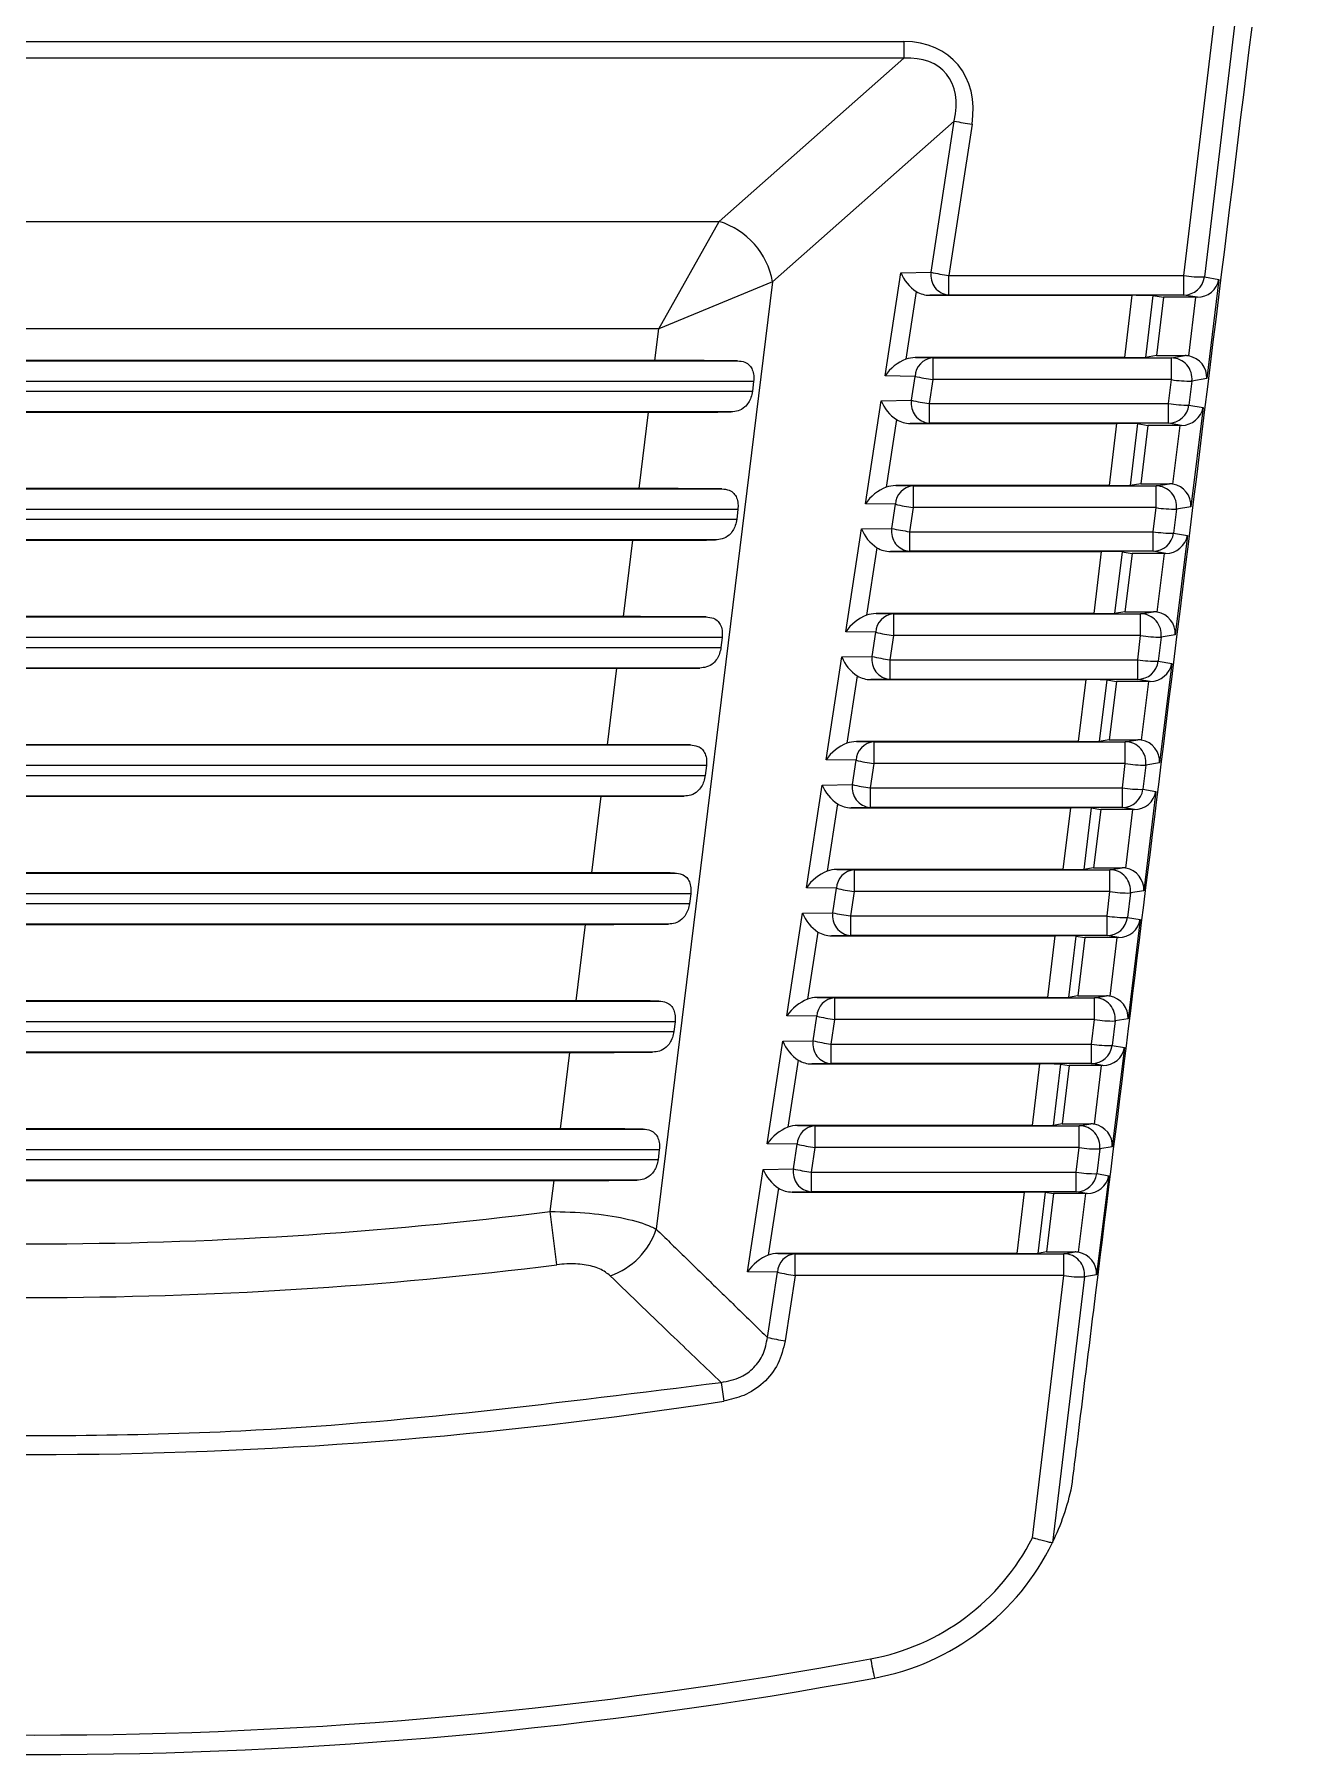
# Model space of a CAD drawing. Extents: x 12.1 to 108.7, y 1 to 80.4.
# Drawn here: x 102.468 to 103.084, y 27.559 to 28.391 of the extents above; entities that cross this region are included whole.
import ezdxf

# ---------------------------------------------------------------- set-up
doc = ezdxf.new("R2010")
doc.units = 0
doc.header["$MEASUREMENT"] = 0
doc.linetypes.add('SLD-Solid', pattern=[0])
doc.layers.add('OBJECT', color=7, linetype='CONTINUOUS')

msp = doc.modelspace()

# ---------------------------------------------------------------- linework, layer by layer
at = {"layer": 'OBJECT', "linetype": 'SLD-Solid', "lineweight": 15}
for p, q in [((103.02485, 28.27475), (103.0739, 28.68355)), ((103.08378, 28.6826), (103.03476, 28.27406)), ((102.04734, 28.38805), (102.88927, 28.38805)), ((102.88927, 28.38805), (102.88927, 28.37992)), ((102.88927, 28.37992), (102.04734, 28.37992)), ((102.79992, 28.30087), (102.88927, 28.37992)), ((102.91367, 28.34955), (102.82571, 28.27173)), ((102.90244, 28.27633), (102.91367, 28.34955)), ((102.92227, 28.34797), (102.91103, 28.27475)), ((102.13668, 28.30087), (102.79992, 28.30087)), ((102.77056, 28.24891), (102.79992, 28.30087)), ((102.82571, 28.27173), (102.76938, 27.81298)), ((102.82571, 28.27173), (102.77056, 28.24891)), ((102.88017, 28.22613), (102.88784, 28.27611)), ((102.88784, 28.27611), (102.90244, 28.27633)), ((102.91103, 28.27475), (103.02485, 28.27475)), ((102.91103, 28.26528), (102.91103, 28.27475)), ((103.02485, 28.26528), (103.02485, 28.27475)), ((103.03476, 28.27406), (103.04179, 28.27287)), ((103.04179, 28.27287), (103.03589, 28.2248)), ((102.89528, 28.26699), (102.89024, 28.23416)), ((102.91103, 28.26528), (102.90192, 28.26514)), ((102.90192, 28.26514), (102.99983, 28.26514)), ((103.02485, 28.26528), (102.91103, 28.26528)), ((102.99621, 28.23498), (102.99983, 28.26514)), ((103.00982, 28.26506), (103.00622, 28.23506)), ((103.00982, 28.26506), (103.01504, 28.26418)), ((103.01504, 28.26418), (103.01157, 28.23593)), ((103.03066, 28.26418), (103.01504, 28.26418)), ((103.03137, 28.26418), (103.02485, 28.26528)), ((103.02718, 28.23578), (103.03066, 28.26418)), ((103.03137, 28.26418), (103.03066, 28.26418)), ((102.77056, 28.24891), (102.16605, 28.24891)), ((102.76867, 28.23355), (102.77056, 28.24891)), ((102.12786, 28.23342), (102.80874, 28.23342)), ((102.76867, 28.23355), (102.16793, 28.23355)), ((102.89483, 28.23498), (102.90329, 28.23485)), ((102.99621, 28.23498), (102.89483, 28.23498)), ((102.90329, 28.23485), (102.90329, 28.22432)), ((102.90329, 28.23485), (103.0188, 28.23485)), ((103.01157, 28.23593), (103.00622, 28.23506)), ((103.01157, 28.23593), (103.02544, 28.23593)), ((103.0188, 28.23485), (103.02544, 28.23593)), ((103.0188, 28.22432), (103.0188, 28.23485)), ((102.81653, 28.22342), (102.12008, 28.22342)), ((102.81653, 28.22342), (102.81595, 28.21868)), ((102.8947, 28.22591), (102.88017, 28.22613)), ((102.89291, 28.2143), (102.8947, 28.22591)), ((102.90329, 28.22432), (102.90151, 28.21272)), ((103.0188, 28.22432), (102.90329, 28.22432)), ((103.01741, 28.21272), (103.0188, 28.22432)), ((103.02871, 28.22363), (103.02732, 28.21203)), ((103.03589, 28.2248), (103.02871, 28.22363)), ((102.12066, 28.21868), (102.81595, 28.21868)), ((102.87065, 28.16415), (102.87832, 28.21409)), ((102.87832, 28.21409), (102.89291, 28.2143)), ((102.90151, 28.21272), (103.01741, 28.21272)), ((102.90151, 28.21272), (102.90151, 28.20325)), ((103.01741, 28.20325), (103.01741, 28.21272)), ((103.02732, 28.21203), (103.03418, 28.21087)), ((102.8057, 28.20868), (102.1309, 28.20868)), ((102.171, 28.20855), (102.7656, 28.20855)), ((102.76106, 28.17155), (102.7656, 28.20855)), ((102.88576, 28.20496), (102.88073, 28.17219)), ((102.90151, 28.20325), (102.89239, 28.20311)), ((102.89239, 28.20311), (102.99239, 28.20311)), ((103.01741, 28.20325), (102.90151, 28.20325)), ((102.98878, 28.17301), (102.99239, 28.20311)), ((103.00237, 28.20303), (102.99878, 28.17309)), ((103.00237, 28.20303), (103.00742, 28.20218)), ((103.02376, 28.20218), (103.01741, 28.20325)), ((103.03418, 28.21087), (103.02828, 28.1628)), ((103.00742, 28.20218), (103.00396, 28.17393)), ((103.02305, 28.20218), (103.00742, 28.20218)), ((103.01956, 28.17378), (103.02305, 28.20218)), ((103.02376, 28.20218), (103.02305, 28.20218)), ((102.13548, 28.17142), (102.80113, 28.17142)), ((102.76106, 28.17155), (102.17554, 28.17155)), ((102.88532, 28.17301), (102.89378, 28.17288)), ((102.98878, 28.17301), (102.88532, 28.17301)), ((102.89378, 28.17288), (102.89378, 28.16235)), ((102.89378, 28.17288), (103.01136, 28.17288)), ((103.00396, 28.17393), (102.99878, 28.17309)), ((103.00396, 28.17393), (103.01783, 28.17393)), ((103.01136, 28.17288), (103.01783, 28.17393)), ((103.01136, 28.16235), (103.01136, 28.17288)), ((102.80892, 28.16142), (102.12769, 28.16142)), ((102.80892, 28.16142), (102.80833, 28.15668)), ((102.88518, 28.16394), (102.87065, 28.16415)), ((102.88339, 28.15228), (102.88518, 28.16394)), ((102.89378, 28.16235), (102.89199, 28.15069)), ((103.01136, 28.16235), (102.89378, 28.16235)), ((103.00996, 28.15069), (103.01136, 28.16235)), ((103.02127, 28.16166), (103.01988, 28.15)), ((103.02828, 28.1628), (103.02127, 28.16166)), ((102.12827, 28.15668), (102.80833, 28.15668)), ((102.79809, 28.14668), (102.13851, 28.14668)), ((102.17861, 28.14655), (102.75799, 28.14655)), ((102.75345, 28.10955), (102.75799, 28.14655)), ((102.86114, 28.10218), (102.8688, 28.15206)), ((102.8688, 28.15206), (102.88339, 28.15228)), ((102.89199, 28.15069), (103.00996, 28.15069)), ((102.89199, 28.15069), (102.89199, 28.14122)), ((103.00996, 28.14122), (103.00996, 28.15069)), ((103.01988, 28.15), (103.02657, 28.14887)), ((103.02657, 28.14887), (103.02066, 28.1008)), ((102.87624, 28.14293), (102.87121, 28.11022)), ((102.89199, 28.14122), (102.88287, 28.14108)), ((102.88287, 28.14108), (102.98494, 28.14108)), ((103.00996, 28.14122), (102.89199, 28.14122)), ((102.98134, 28.11104), (102.98494, 28.14108)), ((102.99493, 28.141), (102.99134, 28.11112)), ((102.99493, 28.141), (102.99981, 28.14018)), ((102.99981, 28.14018), (102.99634, 28.11193)), ((103.01544, 28.14018), (102.99981, 28.14018)), ((103.01614, 28.14018), (103.00996, 28.14122)), ((103.01195, 28.11178), (103.01544, 28.14018)), ((103.01614, 28.14018), (103.01544, 28.14018)), ((102.99634, 28.11193), (102.99134, 28.11112)), ((102.99634, 28.11193), (103.01022, 28.11193)), ((103.00393, 28.11091), (103.01022, 28.11193)), ((102.14309, 28.10942), (102.79351, 28.10942)), ((102.75345, 28.10955), (102.18316, 28.10955)), ((102.8758, 28.11104), (102.88427, 28.11091)), ((102.98134, 28.11104), (102.8758, 28.11104)), ((102.88427, 28.11091), (102.88427, 28.10038)), ((102.88427, 28.11091), (103.00393, 28.11091)), ((103.00393, 28.10038), (103.00393, 28.11091)), ((102.8013, 28.09942), (102.1353, 28.09942)), ((102.13588, 28.09468), (102.80072, 28.09468)), ((102.8013, 28.09942), (102.80072, 28.09468)), ((102.87567, 28.10196), (102.86114, 28.10218)), ((102.87387, 28.09025), (102.87567, 28.10196)), ((102.88427, 28.10038), (102.88247, 28.08866)), ((103.00393, 28.10038), (102.88427, 28.10038)), ((103.00252, 28.08866), (103.00393, 28.10038)), ((103.01384, 28.09969), (103.01243, 28.08798)), ((103.02066, 28.1008), (103.01384, 28.09969)), ((102.85163, 28.04021), (102.85928, 28.09003)), ((102.85928, 28.09003), (102.87387, 28.09025)), ((102.88247, 28.08866), (103.00252, 28.08866)), ((102.88247, 28.08866), (102.88247, 28.07919)), ((103.00252, 28.07919), (103.00252, 28.08866)), ((103.01243, 28.08798), (103.01896, 28.08687)), ((103.01896, 28.08687), (103.01305, 28.0388)), ((102.79048, 28.08468), (102.14613, 28.08468)), ((102.18623, 28.08455), (102.75038, 28.08455)), ((102.74583, 28.04755), (102.75038, 28.08455)), ((102.86671, 28.08091), (102.8617, 28.04825)), ((102.88247, 28.07919), (102.87335, 28.07906)), ((102.87335, 28.07906), (102.9775, 28.07906)), ((103.00252, 28.07919), (102.88247, 28.07919)), ((102.9739, 28.04906), (102.9775, 28.07906)), ((102.98749, 28.07897), (102.98391, 28.04915)), ((102.98749, 28.07897), (102.9922, 28.07818)), ((102.9922, 28.07818), (102.98873, 28.04993)), ((103.00783, 28.07818), (102.9922, 28.07818)), ((103.00853, 28.07818), (103.00252, 28.07919)), ((103.00434, 28.04978), (103.00783, 28.07818)), ((103.00853, 28.07818), (103.00783, 28.07818)), ((102.1507, 28.04742), (102.7859, 28.04742)), ((102.74583, 28.04755), (102.19077, 28.04755)), ((102.86629, 28.04906), (102.87475, 28.04894)), ((102.9739, 28.04906), (102.86629, 28.04906)), ((102.87475, 28.04894), (102.87475, 28.03841)), ((102.87475, 28.04894), (102.99649, 28.04894)), ((102.98873, 28.04993), (102.98391, 28.04915)), ((102.98873, 28.04993), (103.00261, 28.04993)), ((102.99649, 28.04894), (103.00261, 28.04993)), ((102.99649, 28.03841), (102.99649, 28.04894)), ((102.79369, 28.03742), (102.14291, 28.03742)), ((102.79369, 28.03742), (102.79311, 28.03268)), ((102.86616, 28.03999), (102.85163, 28.04021)), ((102.86435, 28.02822), (102.86616, 28.03999)), ((102.87475, 28.03841), (102.87295, 28.02664)), ((102.99649, 28.03841), (102.87475, 28.03841)), ((102.99508, 28.02664), (102.99649, 28.03841)), ((103.0064, 28.03772), (103.00499, 28.02595)), ((103.01305, 28.0388), (103.0064, 28.03772)), ((102.1435, 28.03268), (102.79311, 28.03268)), ((102.84975, 28.028), (102.86435, 28.02822)), ((102.78286, 28.02268), (102.15374, 28.02268)), ((102.19384, 28.02255), (102.74276, 28.02255)), ((102.73822, 27.98555), (102.74276, 28.02255)), ((102.84212, 27.97824), (102.84975, 28.028)), ((102.87295, 28.02664), (102.99508, 28.02664)), ((102.87295, 28.02664), (102.87295, 28.01716)), ((102.99508, 28.01716), (102.99508, 28.02664)), ((103.00499, 28.02595), (103.01134, 28.02487)), ((103.01134, 28.02487), (103.00544, 27.9768)), ((102.85719, 28.01888), (102.85219, 27.98628)), ((102.87295, 28.01716), (102.86383, 28.01703)), ((102.86383, 28.01703), (102.97006, 28.01703)), ((102.99508, 28.01716), (102.87295, 28.01716)), ((102.96647, 27.98709), (102.97006, 28.01703)), ((102.98004, 28.01695), (102.97647, 27.98717)), ((102.98004, 28.01695), (102.98459, 28.01618)), ((102.98459, 28.01618), (102.98112, 27.98793)), ((103.00021, 28.01618), (102.98459, 28.01618)), ((103.00092, 28.01618), (102.99508, 28.01716)), ((102.99673, 27.98778), (103.00021, 28.01618)), ((103.00092, 28.01618), (103.00021, 28.01618)), ((102.85678, 27.98709), (102.86524, 27.98697)), ((102.96647, 27.98709), (102.85678, 27.98709)), ((102.86524, 27.98697), (102.86524, 27.97644)), ((102.86524, 27.98697), (102.98905, 27.98697)), ((102.98112, 27.98793), (102.97647, 27.98717)), ((102.98112, 27.98793), (102.99499, 27.98793)), ((102.98905, 27.98697), (102.99499, 27.98793)), ((102.98905, 27.97644), (102.98905, 27.98697)), ((102.15831, 27.98542), (102.77829, 27.98542)), ((102.73822, 27.98555), (102.19838, 27.98555)), ((102.85665, 27.97802), (102.84212, 27.97824)), ((102.78608, 27.97542), (102.15053, 27.97542)), ((102.15111, 27.97068), (102.7855, 27.97068)), ((102.78608, 27.97542), (102.7855, 27.97068)), ((102.85483, 27.96619), (102.85665, 27.97802)), ((102.86524, 27.97644), (102.86342, 27.96461)), ((102.98905, 27.97644), (102.86524, 27.97644)), ((102.98763, 27.96461), (102.98905, 27.97644)), ((102.99897, 27.97575), (102.99755, 27.96392)), ((103.00544, 27.9768), (102.99897, 27.97575)), ((102.8326, 27.91627), (102.84023, 27.96597)), ((102.84023, 27.96597), (102.85483, 27.96619)), ((102.86342, 27.96461), (102.98763, 27.96461)), ((102.86342, 27.96461), (102.86342, 27.95514)), ((102.98763, 27.95514), (102.98763, 27.96461)), ((102.99755, 27.96392), (103.00373, 27.96287)), ((103.00373, 27.96287), (102.99783, 27.9148)), ((102.77525, 27.96068), (102.16135, 27.96068)), ((102.20145, 27.96055), (102.73515, 27.96055)), ((102.73061, 27.92355), (102.73515, 27.96055)), ((102.84767, 27.95685), (102.84268, 27.92431)), ((102.86342, 27.95514), (102.85431, 27.955)), ((102.85431, 27.955), (102.96261, 27.955)), ((102.98763, 27.95514), (102.86342, 27.95514)), ((102.95903, 27.92512), (102.96261, 27.955)), ((102.9726, 27.95492), (102.96903, 27.9252)), ((102.9726, 27.95492), (102.97697, 27.95418)), ((102.97697, 27.95418), (102.97351, 27.92593)), ((102.9926, 27.95418), (102.97697, 27.95418)), ((102.99331, 27.95418), (102.98763, 27.95514)), ((102.98911, 27.92578), (102.9926, 27.95418)), ((102.99331, 27.95418), (102.9926, 27.95418)), ((102.16593, 27.92342), (102.77068, 27.92342)), ((102.73061, 27.92355), (102.20599, 27.92355)), ((102.84727, 27.92512), (102.85573, 27.92499)), ((102.95903, 27.92512), (102.84727, 27.92512)), ((102.85573, 27.92499), (102.85573, 27.91447)), ((102.85573, 27.92499), (102.98162, 27.92499)), ((102.97351, 27.92593), (102.96903, 27.9252)), ((102.97351, 27.92593), (102.98738, 27.92593)), ((102.98162, 27.92499), (102.98738, 27.92593)), ((102.98162, 27.91447), (102.98162, 27.92499)), ((102.77847, 27.91342), (102.15814, 27.91342)), ((102.77847, 27.91342), (102.77788, 27.90868)), ((102.84713, 27.91605), (102.8326, 27.91627)), ((102.84531, 27.90416), (102.84713, 27.91605)), ((102.85573, 27.91447), (102.8539, 27.90258)), ((102.98162, 27.91447), (102.85573, 27.91447)), ((102.98019, 27.90258), (102.98162, 27.91447)), ((102.99153, 27.91378), (102.9901, 27.90189)), ((102.99783, 27.9148), (102.99153, 27.91378)), ((102.15872, 27.90868), (102.77788, 27.90868)), ((102.82309, 27.8543), (102.83071, 27.90394)), ((102.83071, 27.90394), (102.84531, 27.90416)), ((102.76764, 27.89868), (102.16896, 27.89868)), ((102.20906, 27.89855), (102.72754, 27.89855)), ((102.723, 27.86155), (102.72754, 27.89855)), ((102.83815, 27.89482), (102.83316, 27.86234)), ((102.8539, 27.90258), (102.98019, 27.90258)), ((102.8539, 27.90258), (102.8539, 27.89311)), ((102.98019, 27.89311), (102.98019, 27.90258)), ((102.9901, 27.90189), (102.99612, 27.90087)), ((102.99612, 27.90087), (102.99021, 27.8528)), ((102.8539, 27.89311), (102.84479, 27.89297)), ((102.84479, 27.89297), (102.95517, 27.89297)), ((102.98019, 27.89311), (102.8539, 27.89311)), ((102.95159, 27.86315), (102.95517, 27.89297)), ((102.96516, 27.89289), (102.9616, 27.86323)), ((102.96516, 27.89289), (102.96936, 27.89218)), ((102.96936, 27.89218), (102.96589, 27.86393)), ((102.98499, 27.89218), (102.96936, 27.89218)), ((102.98569, 27.89218), (102.98019, 27.89311)), ((102.9815, 27.86378), (102.98499, 27.89218)), ((102.98569, 27.89218), (102.98499, 27.89218)), ((102.723, 27.86155), (102.21361, 27.86155)), ((102.83775, 27.86315), (102.84622, 27.86302)), ((102.95159, 27.86315), (102.83775, 27.86315)), ((102.84622, 27.86302), (102.84622, 27.8525)), ((102.84622, 27.86302), (102.97418, 27.86302)), ((102.96589, 27.86393), (102.9616, 27.86323)), ((102.96589, 27.86393), (102.97977, 27.86393)), ((102.97418, 27.86302), (102.97977, 27.86393)), ((102.97418, 27.8525), (102.97418, 27.86302)), ((102.17354, 27.86142), (102.76306, 27.86142)), ((102.83762, 27.85408), (102.82309, 27.8543)), ((102.83579, 27.84213), (102.83762, 27.85408)), ((102.77085, 27.85142), (102.16575, 27.85142)), ((102.16633, 27.84668), (102.77027, 27.84668)), ((102.77085, 27.85142), (102.77027, 27.84668)), ((102.84622, 27.8525), (102.84438, 27.84055)), ((102.97418, 27.8525), (102.84622, 27.8525)), ((102.97275, 27.84055), (102.97418, 27.8525)), ((102.98409, 27.85181), (102.98266, 27.83986)), ((102.99021, 27.8528), (102.98409, 27.85181)), ((102.76003, 27.83668), (102.17658, 27.83668)), ((102.21668, 27.83655), (102.71993, 27.83655)), ((102.71808, 27.82151), (102.71993, 27.83655)), ((102.81358, 27.79233), (102.82119, 27.84191)), ((102.82119, 27.84191), (102.83579, 27.84213)), ((102.84438, 27.84055), (102.97275, 27.84055)), ((102.84438, 27.84055), (102.84438, 27.83108)), ((102.97275, 27.83108), (102.97275, 27.84055)), ((102.9885, 27.83887), (102.9826, 27.7908)), ((102.98266, 27.83986), (102.9885, 27.83887)), ((102.82863, 27.83279), (102.82365, 27.80036)), ((102.84438, 27.83108), (102.83527, 27.83094)), ((102.83527, 27.83094), (102.94773, 27.83094)), ((102.97275, 27.83108), (102.84438, 27.83108)), ((102.94416, 27.80118), (102.94773, 27.83094)), ((102.95771, 27.83086), (102.95416, 27.80126)), ((102.95771, 27.83086), (102.96175, 27.83018)), ((102.96175, 27.83018), (102.95828, 27.80193)), ((102.97738, 27.83018), (102.96175, 27.83018)), ((102.97808, 27.83018), (102.97275, 27.83108)), ((102.97389, 27.80178), (102.97738, 27.83018)), ((102.97808, 27.83018), (102.97738, 27.83018)), ((102.72132, 27.79573), (102.71808, 27.82151)), ((102.82824, 27.80118), (102.8367, 27.80105)), ((102.94416, 27.80118), (102.82824, 27.80118)), ((102.8367, 27.80105), (102.96674, 27.80105)), ((102.8367, 27.79052), (102.8367, 27.80105)), ((102.95828, 27.80193), (102.95416, 27.80126)), ((102.95828, 27.80193), (102.97216, 27.80193)), ((102.96674, 27.80105), (102.97216, 27.80193)), ((102.96674, 27.79052), (102.96674, 27.80105)), ((102.82811, 27.79211), (102.81358, 27.79233)), ((102.82326, 27.7605), (102.82811, 27.79211)), ((102.8367, 27.79052), (102.83185, 27.75892)), ((102.96674, 27.79052), (102.8367, 27.79052)), ((102.95151, 27.66354), (102.96674, 27.79052)), ((102.97666, 27.78983), (102.96121, 27.66115)), ((102.9826, 27.7908), (102.97666, 27.78983))]:
    msp.add_line(p, q, dxfattribs=at)
for centre, radius, start, end in [((102.93851, 28.4603), 0.1135, 257.36051, 261.77368), ((102.78886, 28.26511), 0.03744, 10.18401, 72.81599), ((102.91192, 28.27484), 0.0096, 171.04654, 264.68624), ((102.92727, 28.38708), 0.1135, 257.36051, 261.77368), ((103.03352, 28.32776), 0.05372, 260.71281, 271.32598), ((103.02484, 28.27528), 0.01, 270.06194, 353.02441), ((102.90397, 28.2256), 0.00928, 94.19275, 178.08375), ((103.01879, 28.22485), 0.01, 353.01011, 89.9223), ((102.91953, 28.33666), 0.1135, 257.36051, 261.77368), ((103.02747, 28.27734), 0.05372, 260.71281, 271.32598), ((102.9024, 28.21281), 0.0096, 171.04654, 264.68624), ((102.91775, 28.32506), 0.1135, 257.36051, 261.77368), ((103.02608, 28.26573), 0.05372, 260.71281, 271.32598), ((103.0174, 28.21325), 0.01, 270.06194, 353.02441), ((102.89446, 28.16363), 0.00928, 94.19275, 178.08375), ((103.01135, 28.16288), 0.01, 353.01011, 89.9223), ((102.91002, 28.27469), 0.1135, 257.36051, 261.77368), ((103.02003, 28.21536), 0.05372, 260.71281, 271.32598), ((102.89288, 28.15078), 0.0096, 171.04654, 264.68624), ((102.90823, 28.26303), 0.1135, 257.36051, 261.77368), ((103.01863, 28.20371), 0.05372, 260.71281, 271.32598), ((103.00995, 28.15122), 0.01, 270.06194, 353.02441), ((102.88494, 28.10165), 0.00928, 94.19275, 178.08375), ((103.00391, 28.10091), 0.01, 353.01011, 89.9223), ((102.90051, 28.21271), 0.1135, 257.36051, 261.77368), ((103.01259, 28.15339), 0.05372, 260.71281, 271.32598), ((102.88336, 28.08875), 0.0096, 171.04654, 264.68624), ((102.89871, 28.201), 0.1135, 257.36051, 261.77368), ((103.01119, 28.14168), 0.05372, 260.71281, 271.32598), ((103.00251, 28.08919), 0.01, 270.06194, 353.02441), ((102.87543, 28.03968), 0.00928, 94.19275, 178.08375), ((102.99648, 28.03894), 0.01, 353.01011, 89.9223), ((102.89099, 28.15074), 0.1135, 257.36051, 261.77368), ((103.00516, 28.09142), 0.05372, 260.71281, 271.32598), ((102.87384, 28.02672), 0.0096, 171.04654, 264.68624), ((102.88919, 28.13897), 0.1135, 257.36051, 261.77368), ((103.00375, 28.07965), 0.05372, 260.71281, 271.32598), ((102.99507, 28.02716), 0.01, 270.06194, 353.02441), ((102.86592, 27.97771), 0.00928, 94.19275, 178.08375), ((102.98904, 27.97697), 0.01, 353.01011, 89.9223), ((102.88148, 28.08877), 0.1135, 257.36051, 261.77368), ((102.99772, 28.02945), 0.05372, 260.71281, 271.32598), ((102.86431, 27.9647), 0.0096, 171.04654, 264.68624), ((102.87967, 28.07694), 0.1135, 257.36051, 261.77368), ((102.9963, 28.01762), 0.05372, 260.71281, 271.32598), ((102.98762, 27.96513), 0.01, 270.06194, 353.02441), ((102.85641, 27.91574), 0.00928, 94.19275, 178.08375), ((102.9816, 27.91499), 0.01, 353.01011, 89.9223), ((102.87197, 28.0268), 0.1135, 257.36051, 261.77368), ((102.99029, 27.96748), 0.05372, 260.71281, 271.32598), ((102.85479, 27.90267), 0.0096, 171.04654, 264.68624), ((102.87014, 28.01491), 0.1135, 257.36051, 261.77368), ((102.98886, 27.95559), 0.05372, 260.71281, 271.32598), ((102.98018, 27.9031), 0.01, 270.06194, 353.02441), ((102.84689, 27.85377), 0.00928, 94.19275, 178.08375), ((102.97417, 27.85302), 0.01, 353.01011, 89.9223), ((102.86246, 27.96483), 0.1135, 257.36051, 261.77368), ((102.98285, 27.90551), 0.05372, 260.71281, 271.32598), ((102.84527, 27.84064), 0.0096, 171.04654, 264.68624), ((102.86062, 27.95288), 0.1135, 257.36051, 261.77368), ((102.98142, 27.89356), 0.05372, 260.71281, 271.32598), ((102.97274, 27.84107), 0.01, 270.06194, 353.02441), ((102.4683, 29.80855), 2.00268, 262.8353, 277.1647), ((102.73524, 27.82437), 0.036, 289.32694, 341.5399), ((102.4683, 29.80855), 2.02866, 262.8353, 277.1647), ((102.83738, 27.7918), 0.00928, 94.19275, 178.08375), ((102.96673, 27.79105), 0.01, 353.01011, 89.9223), ((102.85294, 27.90286), 0.1135, 257.36051, 261.77368), ((102.97541, 27.84354), 0.05372, 260.71281, 271.32598), ((102.84809, 27.87126), 0.1135, 257.36051, 261.77368), ((103.54083, 27.84612), 0.74779, 188.25237, 188.95585), ((102.85331, 27.71364), 0.12, 334.07816, 347.89295), ((102.85331, 27.71311), 0.11, 280.41374, 333.21373), ((102.85331, 27.71364), 0.12, 280.41374, 334.07816), ((102.4683, 29.80803), 2.24, 259.58626, 280.41374), ((103.11344, 27.64675), 0.24386, 189.87571, 192.10365), ((102.4683, 29.80855), 2.25, 259.58626, 280.41374)]:
    msp.add_arc(centre, radius, start, end, dxfattribs=at)
for centre, major_axis, ratio, start_param, end_param in [((102.87458, 28.34041), (0.03951, 0.03792), 0.729911, 5.521785, 6.933311), ((102.87458, 28.34094), (0.03434, 0.03241), 0.634863, 5.526939, 6.938465), ((102.89644, 28.27506), (-0.00769, 0.00883), 0.591833, 0.988251, 2.042663), ((103.03188, 28.27409), (0.00821, 0.00613), 0.948914, 4.045717, 5.494053), ((102.90227, 28.27515), (0.01153, 0.0012), 0.861198, 3.973965, 4.591698), ((102.99976, 28.26505), (0.01007, 0), 0.00868, 0.05139, 1.563472), ((102.76861, 28.23303), (0.06045, 0), 0.008662, 0.844802, 1.569733), ((102.88876, 28.22507), (0.00979, 0.00828), 0.557988, 0.993218, 2.04763), ((102.89457, 28.22498), (0.01154, 0.00087), 0.862782, 1.483987, 1.890248), ((102.99616, 28.23507), (0.01007, 0), 0.008673, 4.717631, 6.229713), ((103.02544, 28.22593), (0.00989, 0.0016), 0.998514, 1.236067, 1.409966), ((103.02598, 28.22601), (0.00734, -0.00707), 0.946913, 0.670393, 2.18883), ((102.88691, 28.21303), (-0.00769, 0.00883), 0.591833, 0.988251, 2.042663), ((102.76567, 28.20908), (0.06045, 0), 0.008662, 4.711325, 5.436256), ((102.89275, 28.21312), (0.01153, 0.0012), 0.861198, 3.973965, 4.591698), ((102.99231, 28.20303), (0.01007, 0), 0.00868, 0.05139, 1.563472), ((103.02427, 28.21209), (0.00821, 0.00613), 0.948914, 4.045717, 5.494053), ((102.761, 28.17103), (0.06045, 0), 0.008662, 0.844802, 1.569733), ((102.87925, 28.1631), (0.00979, 0.00828), 0.557988, 0.993218, 2.04763), ((102.88506, 28.16301), (0.01154, 0.00087), 0.862782, 1.483987, 1.890248), ((102.98872, 28.17309), (0.01007, 0), 0.008673, 4.717631, 6.229713), ((103.01783, 28.16393), (0.00989, 0.0016), 0.998514, 1.236067, 1.409966), ((103.01837, 28.16401), (0.00734, -0.00707), 0.946913, 0.670393, 2.18883), ((102.75805, 28.14708), (0.06045, 0), 0.008662, 4.711325, 5.436256), ((102.87739, 28.151), (-0.00769, 0.00883), 0.591833, 0.988251, 2.042663), ((103.01666, 28.15009), (0.00821, 0.00613), 0.948914, 4.045717, 5.494053), ((102.88323, 28.15109), (0.01153, 0.0012), 0.861198, 3.973965, 4.591698), ((102.98487, 28.141), (0.01007, 0), 0.00868, 0.05139, 1.563472), ((103.01021, 28.10193), (0.00989, 0.0016), 0.998514, 1.236067, 1.409966), ((103.01075, 28.10201), (0.00734, -0.00707), 0.946913, 0.670393, 2.18883), ((102.75338, 28.10903), (0.06045, 0), 0.008662, 0.844802, 1.569733), ((102.86974, 28.10113), (0.00979, 0.00828), 0.557988, 0.993218, 2.04763), ((102.87555, 28.10104), (0.01154, 0.00087), 0.862782, 1.483987, 1.890248), ((102.98129, 28.11112), (0.01007, 0), 0.008673, 4.717631, 6.229713), ((102.86787, 28.08897), (-0.00769, 0.00883), 0.591833, 0.988251, 2.042663), ((103.00904, 28.08809), (0.00821, 0.00613), 0.948914, 4.045717, 5.494053), ((102.75044, 28.08508), (0.06045, 0), 0.008662, 4.711325, 5.436256), ((102.87371, 28.08906), (0.01153, 0.0012), 0.861198, 3.973965, 4.591698), ((102.97743, 28.07897), (0.01007, 0), 0.00868, 0.05139, 1.563472), ((102.74577, 28.04703), (0.06045, 0), 0.008662, 0.844802, 1.569733), ((102.86022, 28.03916), (0.00979, 0.00828), 0.557988, 0.993218, 2.04763), ((102.86604, 28.03907), (0.01154, 0.00087), 0.862782, 1.483987, 1.890248), ((102.97385, 28.04915), (0.01007, 0), 0.008673, 4.717631, 6.229713), ((103.0026, 28.03993), (0.00989, 0.0016), 0.998514, 1.236067, 1.409966), ((103.00314, 28.04001), (0.00734, -0.00707), 0.946913, 0.670393, 2.18883), ((102.74283, 28.02308), (0.06045, 0), 0.008662, 4.711325, 5.436256), ((102.85835, 28.02695), (-0.00769, 0.00883), 0.591833, 0.988251, 2.042663), ((103.00143, 28.02609), (0.00821, 0.00613), 0.948914, 4.045717, 5.494053), ((102.86419, 28.02703), (0.01153, 0.0012), 0.861198, 3.973965, 4.591698), ((102.96998, 28.01694), (0.01007, 0), 0.00868, 0.05139, 1.563472), ((102.85652, 27.9771), (0.01154, 0.00087), 0.862782, 1.483987, 1.890248), ((102.96641, 27.98718), (0.01007, 0), 0.008673, 4.717631, 6.229713), ((102.99499, 27.97793), (0.00989, 0.0016), 0.998514, 1.236067, 1.409966), ((102.99553, 27.97801), (0.00734, -0.00707), 0.946913, 0.670393, 2.18883), ((102.73816, 27.98503), (0.06045, 0), 0.008662, 0.844802, 1.569733), ((102.85071, 27.97718), (0.00979, 0.00828), 0.557988, 0.993218, 2.04763), ((102.84883, 27.96492), (-0.00769, 0.00883), 0.591833, 0.988251, 2.042663), ((102.99382, 27.96409), (0.00821, 0.00613), 0.948914, 4.045717, 5.494053), ((102.73522, 27.96108), (0.06045, 0), 0.008662, 4.711325, 5.436256), ((102.85467, 27.965), (0.01153, 0.0012), 0.861198, 3.973965, 4.591698), ((102.96254, 27.95491), (0.01007, 0), 0.00868, 0.05139, 1.563472), ((102.73054, 27.92303), (0.06045, 0), 0.008662, 0.844802, 1.569733), ((102.8412, 27.91521), (0.00979, 0.00828), 0.557988, 0.993218, 2.04763), ((102.84701, 27.91513), (0.01154, 0.00087), 0.862782, 1.483987, 1.890248), ((102.95898, 27.92521), (0.01007, 0), 0.008673, 4.717631, 6.229713), ((102.98738, 27.91593), (0.00989, 0.0016), 0.998514, 1.236067, 1.409966), ((102.98792, 27.91601), (0.00734, -0.00707), 0.946913, 0.670393, 2.18883), ((102.83931, 27.90289), (-0.00769, 0.00883), 0.591833, 0.988251, 2.042663), ((102.7276, 27.89908), (0.06045, 0), 0.008662, 4.711325, 5.436256), ((102.84515, 27.90298), (0.01153, 0.0012), 0.861198, 3.973965, 4.591698), ((102.98621, 27.90209), (0.00821, 0.00613), 0.948914, 4.045717, 5.494053), ((102.9551, 27.89288), (0.01007, 0), 0.00868, 0.05139, 1.563472), ((102.72293, 27.86103), (0.06045, 0), 0.008662, 0.844802, 1.569733), ((102.83169, 27.85324), (0.00979, 0.00828), 0.557988, 0.993218, 2.04763), ((102.8375, 27.85315), (0.01154, 0.00087), 0.862782, 1.483987, 1.890248), ((102.95154, 27.86324), (0.01007, 0), 0.008673, 4.717631, 6.229713), ((102.97976, 27.85393), (0.00989, 0.0016), 0.998514, 1.236067, 1.409966), ((102.9803, 27.85401), (0.00734, -0.00707), 0.946913, 0.670393, 2.18883), ((102.71999, 27.83708), (0.06045, 0), 0.008662, 4.711325, 5.436256), ((102.82979, 27.84086), (-0.00769, 0.00883), 0.591833, 0.988251, 2.042663), ((102.97859, 27.84009), (0.00821, 0.00613), 0.948914, 4.045717, 5.494053), ((102.83562, 27.84095), (0.01153, 0.0012), 0.861198, 3.973965, 4.591698), ((102.94765, 27.83085), (0.01007, 0), 0.00868, 0.05139, 1.563472), ((102.82217, 27.79127), (0.00979, 0.00828), 0.557988, 0.993218, 2.04763), ((102.82799, 27.79118), (0.01154, 0.00087), 0.862782, 1.483987, 1.890248), ((102.9441, 27.80127), (0.01007, 0), 0.008673, 4.717631, 6.229713), ((102.97215, 27.79193), (0.00989, 0.0016), 0.998514, 1.236067, 1.409966), ((102.97269, 27.79201), (0.00734, -0.00707), 0.946913, 0.670393, 2.18883), ((102.4683, 29.87419), (0, 2.17033), 0.999535, 2.987078, 3.296107)]:
    msp.add_ellipse(centre, major_axis=major_axis, ratio=ratio, start_param=start_param, end_param=end_param, dxfattribs=at)
for points, knots in [([(102.97064, 27.68847), (102.97134, 27.69416), (102.97486, 27.72258), (102.98964, 27.84198), (103.01806, 28.07176), (103.04357, 28.27883), (103.05786, 28.39491)], [0, 0, 0, 0, 0.024148, 0.120739, 0.507103, 1, 1, 1, 1]), ([(102.80874, 28.23342), (102.80998, 28.23331), (102.81216, 28.23311), (102.81456, 28.23147), (102.81601, 28.2292), (102.81671, 28.22641), (102.81659, 28.22438), (102.81653, 28.22342)], [0, 0, 0, 0, 0.278299, 0.490791, 0.665972, 0.842114, 1, 1, 1, 1]), ([(102.81595, 28.21868), (102.81576, 28.21767), (102.81538, 28.21566), (102.81406, 28.21302), (102.81201, 28.2106), (102.80917, 28.20898), (102.80682, 28.20878), (102.8057, 28.20868)], [0, 0, 0, 0, 0.1610236, 0.3213905, 0.4979102, 0.7630016, 1, 1, 1, 1]), ([(102.80113, 28.17142), (102.80236, 28.17131), (102.80454, 28.17111), (102.80694, 28.16947), (102.8084, 28.1672), (102.8091, 28.16441), (102.80898, 28.16238), (102.80892, 28.16142)], [0, 0, 0, 0, 0.278299, 0.490791, 0.665972, 0.842114, 1, 1, 1, 1]), ([(102.80833, 28.15668), (102.80814, 28.15567), (102.80777, 28.15366), (102.80645, 28.15102), (102.8044, 28.1486), (102.80156, 28.14698), (102.7992, 28.14678), (102.79809, 28.14668)], [0, 0, 0, 0, 0.1610236, 0.3213905, 0.4979102, 0.7630016, 1, 1, 1, 1]), ([(102.79351, 28.10942), (102.79475, 28.10931), (102.79693, 28.10911), (102.79933, 28.10747), (102.80079, 28.1052), (102.80149, 28.10241), (102.80136, 28.10038), (102.8013, 28.09942)], [0, 0, 0, 0, 0.2782992, 0.4907911, 0.6659721, 0.8421136, 1, 1, 1, 1]), ([(102.80072, 28.09468), (102.80053, 28.09367), (102.80015, 28.09166), (102.79883, 28.08902), (102.79679, 28.0866), (102.79395, 28.08498), (102.79159, 28.08478), (102.79048, 28.08468)], [0, 0, 0, 0, 0.161024, 0.321391, 0.49791, 0.763002, 1, 1, 1, 1]), ([(102.7859, 28.04742), (102.78714, 28.04731), (102.78932, 28.04711), (102.79172, 28.04547), (102.79318, 28.0432), (102.79388, 28.04041), (102.79375, 28.03838), (102.79369, 28.03742)], [0, 0, 0, 0, 0.278299, 0.490791, 0.665972, 0.842114, 1, 1, 1, 1]), ([(102.79311, 28.03268), (102.79292, 28.03167), (102.79254, 28.02966), (102.79122, 28.02702), (102.78918, 28.0246), (102.78634, 28.02298), (102.78398, 28.02278), (102.78286, 28.02268)], [0, 0, 0, 0, 0.1610236, 0.3213905, 0.4979102, 0.7630016, 1, 1, 1, 1]), ([(102.77829, 27.98542), (102.77953, 27.98531), (102.78171, 27.98511), (102.7841, 27.98347), (102.78556, 27.9812), (102.78626, 27.97841), (102.78614, 27.97638), (102.78608, 27.97542)], [0, 0, 0, 0, 0.278299, 0.490791, 0.665972, 0.842114, 1, 1, 1, 1]), ([(102.7855, 27.97068), (102.78531, 27.96967), (102.78493, 27.96766), (102.78361, 27.96502), (102.78156, 27.9626), (102.77872, 27.96098), (102.77637, 27.96078), (102.77525, 27.96068)], [0, 0, 0, 0, 0.161024, 0.321391, 0.49791, 0.763002, 1, 1, 1, 1]), ([(102.77068, 27.92342), (102.77191, 27.92331), (102.77409, 27.92311), (102.77649, 27.92147), (102.77795, 27.9192), (102.77865, 27.91641), (102.77852, 27.91438), (102.77847, 27.91342)], [0, 0, 0, 0, 0.278299, 0.490791, 0.665972, 0.842114, 1, 1, 1, 1]), ([(102.77788, 27.90868), (102.77769, 27.90767), (102.77731, 27.90566), (102.776, 27.90302), (102.77395, 27.9006), (102.77111, 27.89898), (102.76875, 27.89878), (102.76764, 27.89868)], [0, 0, 0, 0, 0.161024, 0.321391, 0.49791, 0.763002, 1, 1, 1, 1]), ([(102.76306, 27.86142), (102.7643, 27.86131), (102.76648, 27.86111), (102.76888, 27.85947), (102.77034, 27.8572), (102.77104, 27.85441), (102.77091, 27.85238), (102.77085, 27.85142)], [0, 0, 0, 0, 0.278299, 0.490791, 0.665972, 0.842114, 1, 1, 1, 1]), ([(102.77027, 27.84668), (102.77008, 27.84567), (102.7697, 27.84366), (102.76838, 27.84102), (102.76634, 27.8386), (102.7635, 27.83698), (102.76114, 27.83678), (102.76003, 27.83668)], [0, 0, 0, 0, 0.1610236, 0.3213905, 0.4979102, 0.7630016, 1, 1, 1, 1]), ([(102.71808, 27.82151), (102.72456, 27.82136), (102.73751, 27.82106), (102.75469, 27.81837), (102.76464, 27.81535), (102.76857, 27.81338), (102.76938, 27.81298)], [0, 0, 0, 0, 0.307398, 0.614924, 0.920647, 1, 1, 1, 1]), ([(102.74715, 27.79041), (102.74559, 27.7916), (102.74245, 27.79401), (102.73482, 27.79596), (102.7274, 27.79635), (102.7229, 27.79589), (102.72132, 27.79573)], [0, 0, 0, 0, 0.2889323, 0.5787674, 0.8519431, 1, 1, 1, 1]), ([(102.80079, 27.73879), (102.79322, 27.74602), (102.77531, 27.76311), (102.75746, 27.78041), (102.74715, 27.79041)], [0, 0, 0, 0, 0.422663, 1, 1, 1, 1]), ([(102.80079, 27.73879), (102.80409, 27.73943), (102.80997, 27.74057), (102.81698, 27.74575), (102.82169, 27.75242), (102.82272, 27.75775), (102.82326, 27.7605)], [0, 0, 0, 0, 0.295336, 0.524717, 0.75446, 1, 1, 1, 1]), ([(102.83185, 27.75892), (102.83091, 27.75511), (102.82903, 27.74749), (102.82167, 27.73822), (102.81234, 27.73205), (102.80542, 27.73046), (102.80216, 27.72971)], [0, 0, 0, 0, 0.261879, 0.524407, 0.77642, 1, 1, 1, 1]), ([(102.13582, 27.73879), (102.14241, 27.73779), (102.17536, 27.73275), (102.28572, 27.71877), (102.39708, 27.71266), (102.5083, 27.71321), (102.61957, 27.71592), (102.72343, 27.72903), (102.80079, 27.73879)], [0, 0, 0, 0, 0.029968, 0.149857, 0.5, 0.529967, 0.649857, 1, 1, 1, 1]), ([(102.96121, 27.66115), (102.96105, 27.66114), (102.96071, 27.66112), (102.9589, 27.6615), (102.95635, 27.66215), (102.95379, 27.66286), (102.95214, 27.66335), (102.95158, 27.66352), (102.95151, 27.66354)], [0, 0, 0, 0, 0.2192807, 0.4385072, 0.6592411, 0.8829862, 0.9858297, 1, 1, 1, 1])]:
    msp.add_open_spline(points, degree=3, knots=knots, dxfattribs=at)
for points in [[(102.76938, 27.81298), (102.82326, 27.7605)], [(102.96121, 27.66115), (102.96124, 27.66118)]]:
    msp.add_open_spline(points, degree=1, dxfattribs=at)

doc.saveas('drawing.dxf')
